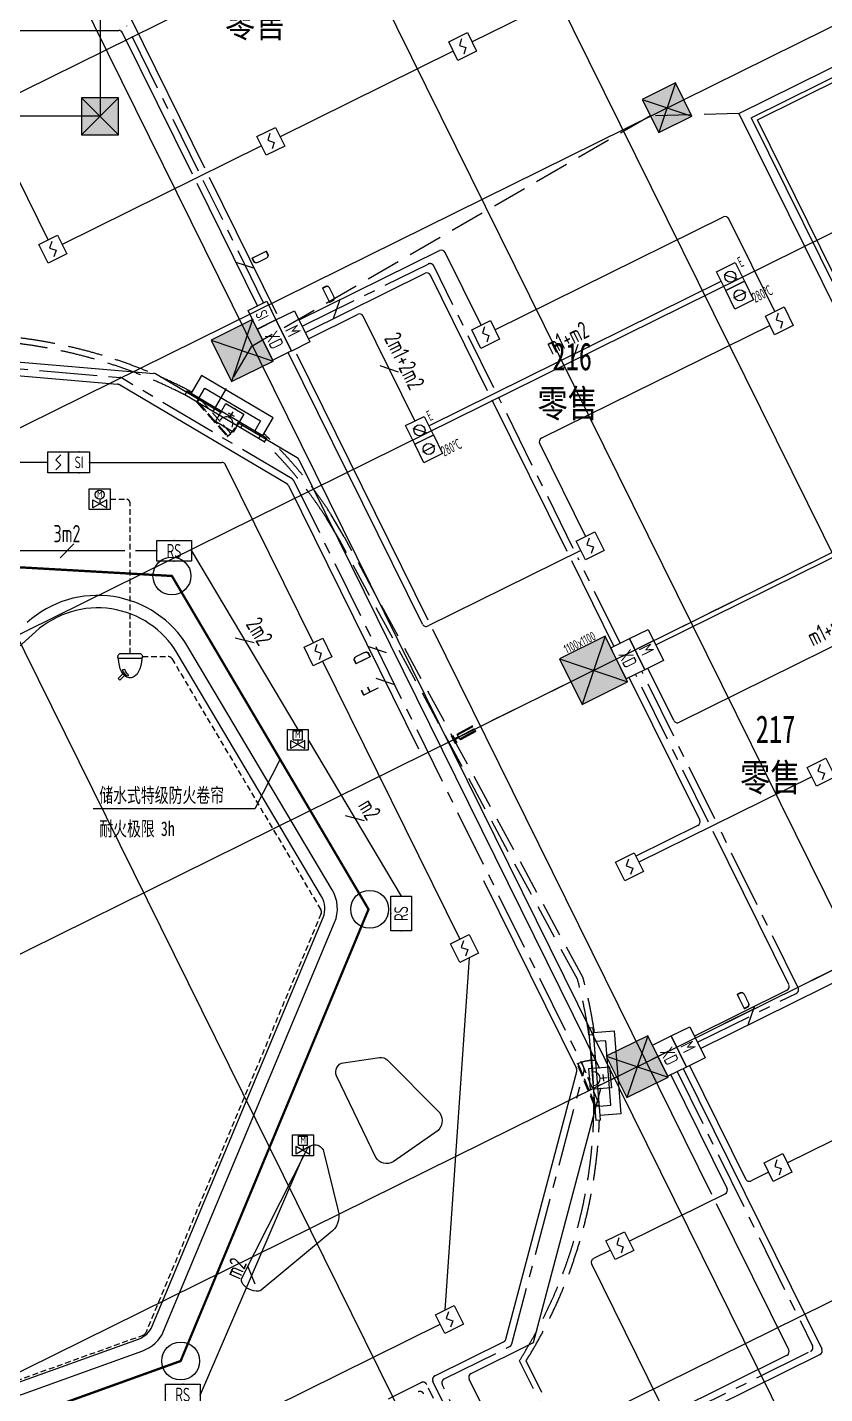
# Model space of a CAD drawing. Header units: millimetres. Extents: x -99490 to 495010, y -402480 to 18020.
# Drawn here: x 125702 to 142945, y -218324 to -188783 of the extents above; entities that cross this region are included whole.
import ezdxf
from ezdxf.enums import TextEntityAlignment as Align

# ---------------------------------------------------------------- set-up
doc = ezdxf.new("R2010")
doc.units = ezdxf.units.MM
doc.header["$LTSCALE"] = 1000
for name, pattern in [('__覆盖_A10-二层平面工作区_TEN25C3T$0$__附着_A10-2F~RF中庭外参_TEN25C3T_设计区$0$__DASH', [0.35, 0.25, -0.1]), ('__覆盖_A10-二层平面工作区_TEN25C3T$0$__附着_A10-2F~RF中庭外参_TEN25C3T_设计区$0$__附着_A10-一层扶梯零件图_TEN25C2L_设计区$0$$0$DASH', [0.35, 0.25, -0.1]), ('__覆盖_A10-二层平面工作区_TEN25C3T$0$__附着_A10-2F~RF中庭外参_TEN25C3T_设计区$0$HIDDEN', [9.525, 6.35, -3.175]), ('__覆盖_A10-二层平面工作区_TEN25C3T$0$DASH', [0.35, 0.25, -0.1]), ('CENTER', [2, 1.25, -0.25, 0.25, -0.25]), ('HIDDEN', [9.525, 6.35, -3.175]), ('HIDDEN2', [0.1875, 0.125, -0.0625])]:
    doc.linetypes.add(name, pattern=pattern)
for name, color, linetype in [('0P-WS-E（给水系统设备）', 3, 'Continuous'), ('__覆盖_A10-二层平面工作区_TEN25C3T$0$__附着_A10-2F~RF中庭外参_TEN25C3T_设计区$0$$AUDIT-BAD-LAYER', 9, 'Continuous'), ('__覆盖_A10-二层平面工作区_TEN25C3T$0$__附着_A10-2F~RF中庭外参_TEN25C3T_设计区$0$AE-WALL', 9, 'Continuous'), ('__覆盖_A10-二层平面工作区_TEN25C3T$0$__附着_A10-2F~RF中庭外参_TEN25C3T_设计区$0$AUDIT_I_200724183701-100', 9, 'Continuous'), ('__覆盖_A10-二层平面工作区_TEN25C3T$0$__附着_A10-2F~RF中庭外参_TEN25C3T_设计区$0$AUDIT_I_200724183701-102', 9, 'Continuous'), ('__覆盖_A10-二层平面工作区_TEN25C3T$0$__附着_A10-2F~RF中庭外参_TEN25C3T_设计区$0$AUDIT_I_200724183701-103', 9, 'Continuous'), ('__覆盖_A10-二层平面工作区_TEN25C3T$0$__附着_A10-2F~RF中庭外参_TEN25C3T_设计区$0$AUDIT_I_200724183701-104', 9, '__覆盖_A10-二层平面工作区_TEN25C3T$0$__附着_A10-2F~RF中庭外参_TEN25C3T_设计区$0$HIDDEN'), ('__覆盖_A10-二层平面工作区_TEN25C3T$0$__附着_A10-2F~RF中庭外参_TEN25C3T_设计区$0$AUDIT_I_200724183701-94', 9, 'Continuous'), ('__覆盖_A10-二层平面工作区_TEN25C3T$0$__附着_A10-2F~RF中庭外参_TEN25C3T_设计区$0$AUDIT_I_200724183701-95', 9, 'Continuous'), ('__覆盖_A10-二层平面工作区_TEN25C3T$0$AD-NAME-ROOM', 9, 'Continuous'), ('__覆盖_A10-二层平面工作区_TEN25C3T$0$店铺编号', 9, 'Continuous'), ('A-建筑底图', 9, 'Continuous'), ('C-XREF-EXT', 7, 'Continuous'), ('E-FAS-DEVC', 3, 'Continuous'), ('E-FAS-DIMS', 6, 'Continuous'), ('E-FAS-WIRE', 4, 'Continuous'), ('E-FAS-WIRE2', 4, 'CENTER'), ('E-FAS-WIRE5', 4, 'HIDDEN'), ('E-FAS-WIRE6', 4, 'HIDDEN2'), ('E-UNIV-EL', 140, 'Continuous'), ('S_COLU', 9, 'Continuous'), ('S_COLU_HACH', 9, 'Continuous'), ('S_POST_CHAG', 9, 'Continuous')]:
    doc.layers.add(name, color=color, linetype=linetype)
doc.layers.add('S_POST_OTHE', color=9, linetype='Continuous', plot=False)
doc.styles.add('__覆盖_A10-二层平面工作区_TEN25C3T$0$__覆盖_A70-扶梯外参专项图纸_TEN25C3T_设计区$0$TH-STYLE1', font='Stfangso_0.ttf', dxfattribs={"width": 0.7})
doc.styles.add('__覆盖_A10-二层平面工作区_TEN25C3T$0$TH-STYLE1', font='Stfangso_0.ttf', dxfattribs={"width": 0.7})
doc.styles.add('_TEL_DIM', font='TSSDENG', dxfattribs={"width": 0.65, "height": 3.5, "bigfont": 'TSSDCHN'})
doc.styles.add('TH-STYLE3', font='tssdeng.shx', dxfattribs={"width": 0.65, "bigfont": 'tssdchn.shx'})

# ---------------------------------------------------------------- blocks, each defined once
blk = doc.blocks.new('E-BFAS610')
blk.add_lwpolyline([(-1.5, -1.5), (-1.5, 1.5), (1.5, 1.5), (1.5, -1.5)], close=True)
at = {"layer": 'E-UNIV-EL'}
for p, q in [((0, 0), (0, -1)), ((-0.5, -0.5), (0.5, -0.5))]:
    blk.add_line(p, q, dxfattribs=at)
blk.add_arc((0, 1), 1, 180, 0, dxfattribs=at)
blk = doc.blocks.new('$equip$00003445')
for p in [(-1.5, 0), (0, 1.5), (0, -1.5), (1.5, 0)]:
    blk.add_point(p)
at = {"rotation": 359.9996786081254}
blk.add_blockref('E-BFAS610', (0, 0), dxfattribs=at)
at = {"color": 7, "style": '_TEL_DIM', "flags": 1}
for tag in ['REMARK', 'A']:
    blk.add_attdef(tag, text='', height=0.01, dxfattribs=at).set_placement((0, 0), align=Align.MIDDLE_CENTER)
blk = doc.blocks.new('E-BFAS712')
blk.add_lwpolyline([(-1.5, -1.5), (-1.5, 1.5), (1.5, 1.5), (1.5, -1.5)], close=True)
at = {"layer": 'E-UNIV-EL'}
blk.add_line((1, 0), (-1, 0), dxfattribs=at)
blk.add_circle((0, 0), 0.8, dxfattribs=at)
at = {"layer": 'E-UNIV-EL', "style": 'TH-STYLE3', "width": 0.5}
blk.add_attdef('F', text='', height=1.5, dxfattribs=at).set_placement((3, -1.25), align=Align.MIDDLE)
blk = doc.blocks.new('E-BFAS730')
blk.add_lwpolyline([(-1.5, -1.5), (-1.5, 1.5), (1.5, 1.5), (1.5, -1.5)], close=True)
at = {"layer": 'E-UNIV-EL'}
blk.add_line((-0.71, 0.71), (0.71, -0.71), dxfattribs=at)
blk.add_circle((0, 0), 0.8, dxfattribs=at)
at = {"layer": 'E-UNIV-EL', "style": 'TH-STYLE3', "width": 0.5}
blk.add_attdef('F', text='', height=1.5, dxfattribs=at).set_placement((2.25, 1.25), align=Align.MIDDLE)
blk = doc.blocks.new('E-BFAS810')
blk.add_lwpolyline([(-2.5, -1.5), (-2.5, 1.5), (2.5, 1.5), (2.5, -1.5)], close=True)
at = {"layer": 'E-UNIV-EL', "style": 'TH-STYLE3', "width": 0.7}
blk.add_attdef('BOX', text='', height=2, dxfattribs=at).set_placement((0, 0), align=Align.MIDDLE)
blk = doc.blocks.new('$equip$00003463')
for p in [(-2.5, 0), (0, 1.5), (0, -1.5), (2.5, 0)]:
    blk.add_point(p)
at = {"rotation": 359.9996786081254}
blk.add_blockref('E-BFAS810', (0, 0), dxfattribs=at).add_auto_attribs({'BOX': 'RS'})
at = {"color": 7, "style": '_TEL_DIM', "flags": 1}
for tag in ['REMARK', 'A']:
    blk.add_attdef(tag, text='', height=0.01, dxfattribs=at).set_placement((0, 0), align=Align.MIDDLE_CENTER)
blk = doc.blocks.new('E-BFAS011')
blk.add_lwpolyline([(-2.5, -1.5), (-2.5, 1.5), (2.5, 1.5), (2.5, -1.5)], close=True)
at = {"layer": 'E-UNIV-EL', "style": 'TH-STYLE3', "width": 0.7}
blk.add_attdef('F', text='', height=2, dxfattribs=at).set_placement((0, 0), align=Align.MIDDLE)
blk = doc.blocks.new('E-BFAS110')
blk.add_lwpolyline([(-1.5, -1.5), (-1.5, 1.5), (1.5, 1.5), (1.5, -1.5)], close=True)
at = {"layer": 'E-UNIV-EL'}
blk.add_lwpolyline([(0.35, 1.06), (-0.35, 0.35), (0.35, -0.35), (-0.35, -1.06)], dxfattribs=at)
blk = doc.blocks.new('$Equip$00002649')
at = {"layer": 'E-FAS-DEVC', "rotation": 359.9996786081254}
blk.add_blockref('E-BFAS110', (0, 0), dxfattribs=at)
blk = doc.blocks.new('E-BFAS621-3')
blk.add_lwpolyline([(-1.5, -1.5), (-1.5, 1.5), (1.5, 1.5), (1.5, -1.5)], close=True)
at = {"layer": 'E-UNIV-EL'}
for p, q in [((-0.65, 1.3), (0.65, 1.3)), ((-0.65, 0), (-0.65, 1.3)), ((-0.65, 0), (0.65, 0)), ((0, 0), (0, -0.7)), ((0.65, 0), (0.65, 1.3))]:
    blk.add_line(p, q, dxfattribs=at)
blk.add_lwpolyline([(1, -1.28), (1, -0.12), (-1, -1.28), (-1, -0.12)], close=True, dxfattribs=at)
at = {"layer": 'E-UNIV-EL', "style": 'TH-STYLE3', "width": 0.7}
blk.add_attdef('F', text='', height=1, dxfattribs=at).set_placement((0, 0.65), align=Align.MIDDLE)
blk = doc.blocks.new('A$C4A7D736A')
at = {"layer": '0P-WS-E（给水系统设备）', "linetype": 'Continuous'}
for p, q in [((-153, 138), (-178, 111)), ((-178, 111), (-178, 96)), ((-178, 82), (-178, 96)), ((-167, 69), (-178, 82)), ((167, 69), (-167, 69)), ((153, 138), (-153, 138)), ((153, 138), (178, 111)), ((167, 69), (178, 82)), ((178, 96), (178, 111)), ((178, 96), (178, 82)), ((-104, -151), (-174, -220)), ((-148, -246), (-81, -178)), ((-76, -88), (-108, -97)), ((-24, -168), (-36, -188)), ((-174, -220), (-148, -246))]:
    blk.add_line(p, q, dxfattribs=at)
for points in [[(167, 69), (164, 17), (155, -33), (142, -79), (123, -121), (100, -156), (74, -183), (46, -202), (15, -212), (-15, -212), (-46, -202), (-74, -183), (-100, -156), (-123, -121), (-142, -79), (-155, -33), (-164, 17), (-167, 69)], [(-36, -188), (-57, -174), (-77, -154), (-94, -128), (-108, -97)], [(-24, -168), (-40, -155), (-54, -137), (-66, -115), (-76, -88)]]:
    blk.add_lwpolyline(points, dxfattribs=at)
blk = doc.blocks.new('E-BFAS621-4')
blk.add_lwpolyline([(-1.5, -1.5), (-1.5, 1.5), (1.5, 1.5), (1.5, -1.5)], close=True)
at = {"layer": 'E-UNIV-EL'}
blk.add_line((0, 0), (0, -0.7), dxfattribs=at)
blk.add_lwpolyline([(1, -1.28), (1, -0.12), (-1, -1.28), (-1, -0.12)], close=True, dxfattribs=at)
blk.add_circle((0, 0.65), 0.65, dxfattribs=at)
at = {"layer": 'E-UNIV-EL', "style": 'TH-STYLE3', "width": 0.7}
blk.add_attdef('F', text='', height=1, dxfattribs=at).set_placement((0, 0.65), align=Align.MIDDLE)
blk = doc.blocks.new('E-ANNO04')
blk.add_line((-1, -1), (1, 1))
at = {"style": 'TH-STYLE3', "width": 0.7}
blk.add_attdef('N', text='', height=2.5, dxfattribs=at).set_placement((0, 2.5), align=Align.MIDDLE)
blk = doc.blocks.new('E-BFAS540')
blk.add_lwpolyline([(-1.5, -1.5), (-1.5, 1.5), (1.5, 1.5), (1.5, -1.5)], close=True)
at = {"layer": 'E-UNIV-EL', "style": 'TH-STYLE3', "width": 0.7}
blk.add_attdef('F', text='', height=1.7, dxfattribs=at).set_placement((0, 0), align=Align.MIDDLE)
blk = doc.blocks.new('$equip$00003467')
for p in [(-1.5, 0), (0, 1.5), (0, -1.5), (1.5, 0)]:
    blk.add_point(p)
at = {"rotation": 359.9996786081254}
blk.add_blockref('E-BFAS540', (0, 0), dxfattribs=at).add_auto_attribs({'F': 'SI'})
at = {"color": 7, "style": '_TEL_DIM', "flags": 1}
for tag in ['REMARK', 'A']:
    blk.add_attdef(tag, text='', height=0.01, dxfattribs=at).set_placement((0, 0), align=Align.MIDDLE_CENTER)
blk = doc.blocks.new('__覆盖_A10-二层平面工作区_TEN25C3T$0$__附着_A10-2F~RF中庭外参_TEN25C3T_设计区$0$DIMISING WALL')
at = {"layer": '__覆盖_A10-二层平面工作区_TEN25C3T$0$__附着_A10-2F~RF中庭外参_TEN25C3T_设计区$0$AUDIT_I_200724183701-103'}
h = blk.add_hatch(dxfattribs=at)
h.set_pattern_fill('ANSI31,_O', color=250, scale=0.1)
h.set_pattern_definition([(45, (-76409.48765, 704775.68168), (-0.112253201513, 0.112253201513), [])])
h.paths.add_polyline_path([(80114, 95740), (80113, 95740), (80113, 95603), (80101, 95603), (80101, 95740), (80100, 95740), (80100, 95602), (80114, 95602)])
h = blk.add_hatch(dxfattribs=at)
h.set_pattern_fill('NET3', color=250, style=0)
h.set_pattern_definition([(360, (-76409.4876, 704775.6817), (8e-16, 3.175), []), (60, (-76409.4876, 704775.6817), (-2.749630657, 1.5875), []), (120, (-76409.4876, 704775.6817), (-2.749630657, -1.5875), [])])
h.paths.add_polyline_path([(80113, 95740), (80113, 95603), (80101, 95603), (80101, 95740)])
at = {"layer": '__覆盖_A10-二层平面工作区_TEN25C3T$0$__附着_A10-2F~RF中庭外参_TEN25C3T_设计区$0$$AUDIT-BAD-LAYER'}
for p, q in [((80035, 95742), (80035, 96126)), ((80057, 95742), (80057, 96126)), ((80107, 95742), (80107, 96126)), ((80157, 95742), (80157, 96126)), ((80179, 96126), (80179, 95742)), ((80057, 95742), (80035, 95742)), ((80157, 95742), (80057, 95742)), ((80157, 95742), (80179, 95742)), ((80096, 95627), (80012, 95627)), ((80118, 95627), (80204, 95627))]:
    blk.add_line(p, q, dxfattribs=at)
at = {"layer": '__覆盖_A10-二层平面工作区_TEN25C3T$0$__附着_A10-2F~RF中庭外参_TEN25C3T_设计区$0$AUDIT_I_200724183701-100'}
blk.add_lwpolyline([(80157, 96126), (80157, 95742), (80057, 95742), (80057, 96126)], dxfattribs=at)
at = {"layer": '__覆盖_A10-二层平面工作区_TEN25C3T$0$__附着_A10-2F~RF中庭外参_TEN25C3T_设计区$0$AUDIT_I_200724183701-102'}
for points in [[(80100, 95740), (80100, 95602), (80114, 95602), (80114, 95740)], [(80101, 95740), (80101, 95603), (80113, 95603), (80113, 95740)]]:
    blk.add_lwpolyline(points, dxfattribs=at)
blk.add_lwpolyline([(80113, 95740), (80113, 95603), (80101, 95603), (80101, 95740)], close=True, dxfattribs=at)
at = {"layer": '__覆盖_A10-二层平面工作区_TEN25C3T$0$__附着_A10-2F~RF中庭外参_TEN25C3T_设计区$0$AUDIT_I_200724183701-103'}
blk.add_lwpolyline([(80114, 95740), (80113, 95740), (80113, 95603), (80101, 95603), (80101, 95740), (80100, 95740), (80100, 95602), (80114, 95602), (80114, 95740)], dxfattribs=at)
at = {"layer": '__覆盖_A10-二层平面工作区_TEN25C3T$0$__附着_A10-2F~RF中庭外参_TEN25C3T_设计区$0$AUDIT_I_200724183701-104'}
for points in [[(80020, 95607), (80100, 95607), (80100, 95647), (80020, 95647), (80020, 95643), (80096, 95643), (80096, 95611), (80020, 95611)], [(80194, 95607), (80114, 95607), (80114, 95647), (80194, 95647), (80194, 95643), (80118, 95643), (80118, 95611), (80194, 95611)]]:
    blk.add_lwpolyline(points, close=True, dxfattribs=at)
blk = doc.blocks.new('1100+1100')
at = {"layer": 'S_COLU_HACH'}
h = blk.add_hatch(color=256, dxfattribs=at)
h.dxf.hatch_style = 1
h.paths.add_polyline_path([(1793873, 2488468), (1794859, 2488956), (1794371, 2489942), (1793385, 2489454)])
at = {"layer": 'S_COLU', "elevation": 0}
blk.add_lwpolyline([(1793873, 2488468), (1794859, 2488956), (1794371, 2489942), (1793385, 2489454)], close=True, dxfattribs=at)
at = {"layer": 'S_POST_OTHE'}
for p, q in [((1794371, 2489942, 0), (1793873, 2488468, 0)), ((1793385, 2489454, 0), (1794859, 2488956, 0))]:
    blk.add_line(p, q, dxfattribs=at)
at = {"layer": 'S_POST_OTHE', "style": 'TH-STYLE3', "width": 0.7}
blk.add_text('1100x1100', height=200, rotation=26.3, dxfattribs=at).set_placement((1793866, 2489716, 0), align=Align.CENTER)
blk = doc.blocks.new('A$C4BB53128')
at = {"layer": 'A-建筑底图'}
h = blk.add_hatch(color=256, dxfattribs=at)
h.dxf.hatch_style = 1
h.paths.add_polyline_path([(-2228.9, 64919.8), (-2946.1, 64565.4), (-2591.7, 63848.2), (-1874.5, 64202.6)])
h = blk.add_hatch(color=256, dxfattribs=at)
h.dxf.hatch_style = 1
h.paths.add_polyline_path([(-14270.4, 64600), (-15070.4, 64600), (-15070.4, 63800), (-14270.4, 63800)])
h = blk.add_hatch(color=256, dxfattribs=at)
h.dxf.hatch_style = 1
h.paths.add_polyline_path([(-11372.7, 59803.8), (-12269.2, 59360.7), (-11826.1, 58464.2), (-10929.6, 58907.3)])
h = blk.add_hatch(color=256, dxfattribs=at)
h.dxf.hatch_style = 1
h.paths.add_polyline_path([(-2829.5, 44321.9), (-3726, 43878.8), (-3282.9, 42982.3), (-2386.4, 43425.4)])
at = {"layer": '__覆盖_A10-二层平面工作区_TEN25C3T$0$__附着_A10-2F~RF中庭外参_TEN25C3T_设计区$0$AE-WALL'}
for points in [[(-12532, 58109.9), (-12404.6, 58325.1), (-11199.9, 57612), (-11327.2, 57396.8), (-11155.1, 57294.9), (-10925.9, 57682.2), (-12474.9, 58599), (-12704.1, 58211.8)], [(-3873, 42797.3), (-3623.9, 42817.4), (-3736.5, 44212.9), (-3985.7, 44192.8), (-4001.8, 44392.1), (-3553.2, 44428.3), (-3408.4, 42634.2), (-3857, 42598)]]:
    blk.add_lwpolyline(points, close=True, dxfattribs=at)
at = {"layer": '__覆盖_A10-二层平面工作区_TEN25C3T$0$__附着_A10-2F~RF中庭外参_TEN25C3T_设计区$0$AUDIT_I_200724183701-94', "color": 252, "linetype": '__覆盖_A10-二层平面工作区_TEN25C3T$0$__附着_A10-2F~RF中庭外参_TEN25C3T_设计区$0$__附着_A10-一层扶梯零件图_TEN25C2L_设计区$0$$0$DASH', "true_color": 0x939598}
for points in [[(-12582.9, 58023.9), (-11920.5, 57274.7), (-11905.5, 57288), (-12567.9, 58037.1)], [(-11845.6, 57341), (-12508, 58090.1), (-12567.9, 58037.1), (-11905.5, 57288)], [(-4263.2, 43751.4), (-3880.3, 42827.6), (-3954.2, 42796.9), (-4337.1, 43720.8)], [(-3972.7, 42789.3), (-4355.5, 43713.1), (-4337.1, 43720.8), (-3954.2, 42796.9)]]:
    blk.add_lwpolyline(points, close=True, dxfattribs=at)
for points in [[(-11671.4, 57600.6), (-11722.4, 57514.5, -0.078234), (-11920.5, 57274.7)], [(-3953.5, 43794.1), (-4053.2, 43786, 0.078234), (-4355.5, 43713.1)]]:
    blk.add_lwpolyline(points, format="xyb", dxfattribs=at)
at = {"layer": '__覆盖_A10-二层平面工作区_TEN25C3T$0$__附着_A10-2F~RF中庭外参_TEN25C3T_设计区$0$AUDIT_I_200724183701-95'}
for p, q in [((-12790.1, 58262.7), (-12841.1, 58176.7)), ((-12532, 58109.9), (-12582.9, 58023.9)), ((-11722.4, 57514.5), (-11671.4, 57600.6)), ((-11585.4, 57549.6), (-11636.3, 57463.6)), ((-11198.1, 57320.4), (-11249, 57234.4)), ((-11069, 57244), (-11120, 57157.9)), ((-4009.8, 44491.8), (-4109.5, 44483.8)), ((-3997.8, 44342.3), (-4097.4, 44334.3)), ((-3961.5, 43893.8), (-4061.2, 43885.7)), ((-4053.2, 43786), (-3953.5, 43794.1)), ((-3873, 42797.3), (-3972.7, 42789.3)), ((-3848.9, 42498.3), (-3948.6, 42490.2))]:
    blk.add_line(p, q, dxfattribs=at)
for points in [[(-12790.1, 58262.7), (-12704.1, 58211.8), (-12704.1, 58211.8), (-11155.1, 57294.9), (-11155.1, 57294.9), (-11069, 57244)], [(-11120, 57157.9), (-12841.1, 58176.7)], [(-4109.5, 44483.8), (-3948.6, 42490.2)], [(-3848.9, 42498.3), (-3857, 42598), (-3857, 42598), (-4001.8, 44392.1), (-4001.8, 44392.1), (-4009.8, 44491.8)]]:
    blk.add_lwpolyline(points, dxfattribs=at)
at = {"layer": 'A-建筑底图'}
for p, q in [((-14670.4, 86100), (-14670.4, 64200)), ((-58470.4, 43929.8), (7472.5, 76518.5)), ((16390.9, 23937.9), (-9655.7, 76642.8)), ((16402.8, 16239.5), (-12703.8, 75136.4)), ((14438.5, 7010.3), (-17948.3, 72544.6)), ((-58470.4, 36679.3), (10352.2, 70691.2)), ((7849.3, 3753.9), (-24537.5, 69288.2)), ((-58470.4, 32217.5), (12124.4, 67105.2)), ((-858.5, 64259.1), (2018.6, 65680.9)), ((-590.6, 64168.4), (2221.1, 65557.9)), ((-2228.9, 64919.8, 0), (-2591.7, 63848.2, 0)), ((-15070.4, 64600, 0), (-14270.4, 63800, 0)), ((-14270.4, 64600, 0), (-15070.4, 63800, 0)), ((-2946.1, 64565.4, 0), (-1874.5, 64202.6, 0)), ((-14670.4, 64200.1), (-58470.4, 64200.1)), ((-858.5, 64259.1), (3217.7, 56010.9)), ((-590.6, 64168.4), (3308.4, 56278.8)), ((-58470.4, 25301.8), (14871.3, 61546.9)), ((-11372.7, 59803.8, 0), (-11826.1, 58464.2, 0)), ((-12269.2, 59360.7, 0), (-10929.6, 58907.3, 0)), ((-58470.4, 16266.6), (16323.7, 53229.6)), ((-9885.3, 47332.1), (-13005.1, 52591.5)), ((-9655.8, 47474.3), (-12772.9, 52729.3)), ((-10779.2, 50296.9), (-11326.5, 49225.6)), ((-11326.5, 49225.6), (-14823, 49225.6)), ((-13546.2, 38041.1), (-9849.1, 46875.7)), ((-13297.1, 37936.8), (-9600, 46771.5)), ((-58470.4, 9127.7), (16338.6, 46098.1)), ((-2829.5, 44321.9, 0), (-3282.9, 42982.3, 0)), ((-3726, 43878.8, 0), (-2386.4, 43425.4, 0)), ((-32556.5, 31030.3), (-13838.2, 37763.6)), ((-32465.2, 30776.3), (-13746.8, 37509.5))]:
    blk.add_line(p, q, dxfattribs=at)
at = {"layer": 'A-建筑底图', "linetype": '__覆盖_A10-二层平面工作区_TEN25C3T$0$__附着_A10-2F~RF中庭外参_TEN25C3T_设计区$0$__DASH', "ltscale": 3}
for p, q in [((-9390, 55107.7), (-9674.2, 55586.6)), ((-9497.5, 55043.9), (-9781.7, 55522.9)), ((-4343, 45527.2), (-9497.5, 55043.9)), ((-4226, 45573.7), (-9387.6, 55103.4)), ((-4837.2, 35744.6), (-5603.3, 37295)), ((-5460.3, 37287.7), (-4680.8, 35710.3))]:
    blk.add_line(p, q, dxfattribs=at)
at = {"layer": 'A-建筑底图'}
for points in [[(10957.7, 56601.4), (8895.6, 55582.3), (6133.3, 57786.4), (3354.2, 56413), (-456.2, 64123.3), (2322.9, 65496.7), (2249.9, 69029.8), (4312, 70048.9), (4245.6, 70183.4)], [(-16064.5, 53056.6), (-18453.2, 50902.8), (-18745.2, 51226.6)]]:
    blk.add_lwpolyline(points, dxfattribs=at)
at = {"layer": 'A-建筑底图', "elevation": 0}
for points in [[(-2591.7, 63848.2), (-1874.5, 64202.6), (-2228.9, 64919.8), (-2946.1, 64565.4)], [(-15070.4, 63800), (-14270.4, 63800), (-14270.4, 64600), (-15070.4, 64600)], [(-11826.1, 58464.2), (-10929.6, 58907.3), (-11372.7, 59803.8), (-12269.2, 59360.7)], [(-3282.9, 42982.3), (-2386.4, 43425.4), (-2829.5, 44321.9), (-3726, 43878.8)]]:
    blk.add_lwpolyline(points, close=True, dxfattribs=at)
at = {"layer": 'A-建筑底图', "linetype": '__覆盖_A10-二层平面工作区_TEN25C3T$0$DASH', "lineweight": -2, "ltscale": 3}
for points in [[(-858.5, 64259), (-2768.9, 64206.8), (-11407.3, 59214.9), (-12234.4, 57817.6)], [(-7138, 50670.1), (6267.4, 57294.9)], [(-3998.6, 43186.4), (11108.5, 50652.2)]]:
    blk.add_lwpolyline(points, dxfattribs=at)
at = {"layer": 'A-建筑底图', "ltscale": 5, "const_width": 50}
blk.add_lwpolyline([(-33638.3, 29838.8), (-39156.9, 39087.1), (-21781.4, 54753.6), (-13117.8, 54261.4), (-8866.3, 47054.1), (-12929.2, 37288.2), (-23278.8, 33561.7)], close=True, dxfattribs=at)
at = {"layer": 'A-建筑底图'}
for points in [[(-9404.7, 43738.1), (-8630.9, 43851, -0.2417417), (-8457, 43794.9), (-7364.9, 42700.3, -0.3987416), (-7357.7, 42274.7), (-8336.9, 41594, -0.4086603), (-8707.3, 41686), (-9556.1, 43453.6, -0.505939)], [(-11605.1, 39082.1), (-10215.6, 41825.5, -0.7170832), (-9837.7, 41825.6), (-9523.6, 40538.2, -0.3114173), (-9696.1, 40055.9), (-11185.6, 38821.7, -0.1439497), (-11237.5, 38799.4, -0.3085776), (-11603.9, 38989.5, -0.2453651)]]:
    blk.add_lwpolyline(points, format="xyb", close=True, dxfattribs=at)
for centre in [(-13117.8, 54261.4), (-8842.5, 47054), (-12929.2, 37288.2)]:
    blk.add_circle(centre, 410, dxfattribs=at)
at = {"layer": 'A-建筑底图', "linetype": '__覆盖_A10-二层平面工作区_TEN25C3T$0$__附着_A10-2F~RF中庭外参_TEN25C3T_设计区$0$__DASH', "ltscale": 3}
for centre, radius, start, end in [((-17754.7, 48623.8), 10867.7, 62.21316, 91.5572), ((-17754.7, 48623.8), 10742.7, 62.78031, 91.98332), ((-17462.2, 50601.7), 9246.9, 32.64907, 46.77124), ((-17462.2, 50601.7), 9121.9, 32.64907, 45.95066), ((-14391.3, 42853), 10398, 327.6882, 14.90278), ((-14391.3, 42853), 10523, 8.41932, 14.9838), ((-14391.3, 42853), 10523, 328.071, 358.05712)]:
    blk.add_arc(centre, radius, start, end, dxfattribs=at)
at = {"layer": 'A-建筑底图'}
for centre, radius, start, end in [((-14725.2, 51571.2), 2270, 30.67508, 132.0392), ((-14725.2, 51571.2), 2000, 30.67553, 132.0392), ((-10310.3, 47068.8), 500, 337.29192, 31.77823), ((-10310.3, 47068.8), 770, 337.29192, 31.77823), ((-14007.4, 38234.1), 500, 289.78431, 337.29192), ((-14007.4, 38234.1), 770, 289.78431, 337.29192)]:
    blk.add_arc(centre, radius, start, end, dxfattribs=at)
at = {"layer": 'A-建筑底图', "extrusion": (3.00841e-07, 1.62946e-07, 1), "rotation": 298.441495480432}
blk.add_blockref('__覆盖_A10-二层平面工作区_TEN25C3T$0$__附着_A10-2F~RF中庭外参_TEN25C3T_设计区$0$DIMISING WALL', (-129253.3, 75621.2, 0), dxfattribs=at)
at = {"layer": 'S_POST_CHAG'}
blk.add_blockref('1100+1100', (-1798121.9, -2436984.2, 0), dxfattribs=at)
at = {"layer": '__覆盖_A10-二层平面工作区_TEN25C3T$0$AD-NAME-ROOM', "style": '__覆盖_A10-二层平面工作区_TEN25C3T$0$TH-STYLE1', "width": 0.8}
for p in [(-11971, 65911), (-5212.8, 57690.8), (-832, 49604.2)]:
    blk.add_text('零售', height=600, dxfattribs=at).set_placement(p)
at = {"layer": '__覆盖_A10-二层平面工作区_TEN25C3T$0$店铺编号', "style": '__覆盖_A10-二层平面工作区_TEN25C3T$0$TH-STYLE1', "width": 0.7}
for s, p in [('216', (-4891, 58707.2)), ('217', (-494.1, 50649.4))]:
    blk.add_text(s, height=600, dxfattribs=at).set_placement(p)
at = {"layer": 'A-建筑底图', "style": '__覆盖_A10-二层平面工作区_TEN25C3T$0$TH-STYLE1', "width": 0.7}
for s, p in [('储水式特级防火卷帘', (-14688, 49364.4)), ('耐火极限', (-14688, 48640.6)), ('3h', (-13356.1, 48640.6))]:
    blk.add_text(s, height=313.95, dxfattribs=at).set_placement(p)
at = {"layer": 'A-建筑底图', "style": '__覆盖_A10-二层平面工作区_TEN25C3T$0$__覆盖_A70-扶梯外参专项图纸_TEN25C3T_设计区$0$TH-STYLE1', "width": 0.7}
for tag, p in [('从一层上', (-22115.9, 51236.1)), ('下至一层', (-21070.5, 50140.8)), ('上至三层', (-29785.2, 44316)), ('从三层下', (-28727.8, 43187.7))]:
    blk.add_attdef(tag, p, '', height=125, rotation=42.0392, dxfattribs=at)

msp = doc.modelspace()

# ---------------------------------------------------------------- linework, layer by layer
at = {"layer": 'E-FAS-WIRE', "linetype": 'Continuous'}
for p, q in [((135318, -189098), (138624, -187464)), ((129542, -191827), (127947, -188599)), ((122223, -188849), (127680, -188849)), ((126152, -193376), (124014, -189049)), ((129273, -191960), (127760, -188899)), ((134914, -189297), (131171, -191147)), ((130768, -191346), (126454, -193478)), ((130679, -194804), (129372, -192161)), ((131097, -194974), (129641, -192029)), ((135814, -195322), (140754, -192881)), ((141865, -194925), (140875, -192922)), ((131583, -195110), (134617, -193611)), ((135513, -195220), (134738, -193652)), ((131716, -195379), (134302, -194101)), ((134385, -197395), (140705, -194271)), ((135657, -196641), (134423, -194142)), ((131782, -195514), (132844, -194989)), ((134083, -197293), (132965, -195030)), ((141763, -195227), (136823, -197668)), ((134246, -201685), (131345, -195814)), ((134371, -201599), (131529, -195848)), ((124069, -195892), (128436, -196264)), ((129883, -197110), (128475, -196276)), ((137374, -200114), (135757, -196842)), ((131536, -198088), (130270, -197339)), ((136782, -197789), (137772, -199792)), ((126146, -198188), (123274, -198188)), ((127046, -198188), (129905, -198188)), ((131571, -198126), (138071, -211278)), ((131888, -202087), (129986, -198239)), ((139293, -202136), (146783, -198434)), ((127813, -200103), (124617, -200103)), ((128501, -200103), (128038, -200103)), ((129251, -200103), (131552, -203961)), ((137670, -200094), (134367, -201726)), ((138388, -202165), (137474, -200316)), ((146579, -200459), (139802, -203809)), ((140507, -214015), (134471, -201800)), ((132087, -202490), (135055, -208497)), ((139682, -203768), (139123, -202638)), ((140242, -205917), (138720, -202838)), ((131777, -204186, 0), (133786, -207570)), ((142668, -204986), (138925, -206836)), ((140201, -206038), (138858, -206701)), ((142171, -209481), (140532, -206167)), ((135255, -208900), (134731, -216520)), ((140259, -210861), (143874, -209075)), ((140126, -210592), (142130, -209602)), ((139619, -211428), (140831, -213880)), ((139888, -211296), (142883, -217356)), ((140022, -211229), (141234, -213681)), ((136651, -217217), (138107, -211726)), ((142137, -213335), (145205, -211819)), ((131665, -213179), (129439, -218346)), ((141733, -213535), (141355, -213722)), ((138719, -215024), (140790, -214001)), ((142167, -217375), (140607, -214217)), ((138315, -215224), (137948, -215405)), ((140315, -220398), (137907, -215526)), ((129492, -219360), (134629, -216821)), ((135298, -217886), (136651, -217217)), ((139618, -218735), (142127, -217495)), ((139751, -219004), (142842, -217476)), ((137975, -223507), (135257, -218007))]:
    msp.add_line(p, q, dxfattribs=at)
for centre, start, end in [((127680, -188939), 26.2984, 90), ((140794, -192962), 26.2984, 116.2984), ((134657, -193691), 26.2984, 116.2984), ((134342, -194182), 26.2984, 116.2984), ((132884, -195070), 26.2984, 116.2984), ((128429, -196353), 59.3784, 85.1293), ((136863, -197749), 116.2984, 206.2984), ((129905, -198278), 26.2984, 90), ((131491, -198166), 26.2984, 59.3784), ((134327, -201645), 206.2984, 296.2984), ((139762, -203728), 206.2984, 296.2984), ((140161, -205957), 296.2984, 26.2984), ((142090, -209521), 296.2984, 26.2984), ((140750, -213920), 296.2984, 26.2984), ((141315, -213641), 206.2984, 296.2984), ((137988, -215486), 116.2981, 206.2984), ((142087, -217415), 296.2984, 26.2984), ((142802, -217396), 296.2984, 26.2984), ((135338, -217967), 116.2984, 206.2984)]:
    msp.add_arc(centre, 90, start, end, dxfattribs=at)
at = {"layer": 'E-FAS-WIRE2'}
for p, q in [((129407, -191893), (127853, -188749)), ((130813, -194738), (129507, -192095)), ((131649, -195245), (134370, -193900)), ((135792, -196574), (134491, -193941)), ((123972, -196034), (127701, -196352)), ((131429, -198548), (127740, -196364)), ((137509, -200048), (135892, -196776)), ((131464, -198585), (137737, -211279)), ((138522, -202099), (137608, -200250)), ((140433, -205965), (138854, -202771)), ((140567, -205898), (138989, -202705)), ((142372, -209549), (140667, -206100)), ((140192, -210727), (142331, -209670)), ((136177, -217250), (137743, -211342)), ((139753, -211362), (142682, -217288)), ((134716, -218006), (136130, -217307)), ((139685, -218869), (142641, -217408)), ((119171, -225521), (134219, -218085)), ((135153, -219771), (134340, -218125)), ((135388, -219570), (134675, -218127))]:
    msp.add_line(p, q, dxfattribs=at)
for centre, start, end in [((134410, -193981), 26.2984, 116.2984), ((127694, -196441), 59.3784, 85.1293), ((131383, -198625), 26.2984, 59.3784), ((142291, -209589), 296.2984, 26.2984), ((137656, -211319), 345.1513, 26.2984), ((136090, -217227), 296.2984, 345.1513), ((142601, -217328), 296.2984, 26.2984), ((134756, -218087), 116.2984, 206.2984), ((134259, -218165), 26.2984, 116.2984)]:
    msp.add_arc(centre, 90, start, end, dxfattribs=at)
at = {"layer": 'E-FAS-WIRE5'}
for p, q in [((123875, -196176), (127655, -196498)), ((131314, -198654), (127693, -196510)), ((131349, -198691), (137578, -211295)), ((136050, -217146), (137584, -211358)), ((134515, -217938), (136003, -217203)), ((119238, -225656), (134151, -218285)), ((135232, -219592), (134474, -218059))]:
    msp.add_line(p, q, dxfattribs=at)
for centre, start, end in [((127647, -196588), 59.3784, 85.1293), ((131268, -198731), 26.2984, 59.3784), ((137497, -211335), 345.1513, 26.2984), ((135963, -217122), 296.2984, 345.1513), ((134555, -218019), 116.2984, 206.2984), ((134191, -218366), 26.2984, 116.2984)]:
    msp.add_arc(centre, 90, start, end, dxfattribs=at)
at = {"layer": 'E-FAS-WIRE6', "linetype": 'HIDDEN2'}
for p, q in [((127493, -198983), (127835, -198983)), ((127925, -202325), (127925, -199073)), ((128193, -202388), (128751, -202388)), ((128829, -202432), (132051, -207864)), ((132056, -207945), (128265, -217006)), ((111174, -223184), (128212, -217056))]:
    msp.add_line(p, q, dxfattribs=at)
for centre, start, end in [((127835, -199073), 0, 90), ((128751, -202478), 30.6755, 90), ((131973, -207910), 337.2919, 30.6755), ((128182, -216971), 289.7844, 337.2919)]:
    msp.add_arc(centre, 90, start, end, dxfattribs=at)

# ---------------------------------------------------------------- block references
at = {"layer": 'C-XREF-EXT'}
msp.add_blockref('A$C4BB53128', (141947, -254906), dxfattribs=at)
at = {"layer": 'E-FAS-DEVC'}
for name, p, xscale, yscale, zscale, rotation in [('$Equip$00002649', (135116, -189198), 150, 150, 150, 26.2983916369641), ('$Equip$00002649', (130970, -191247), 150, 150, 150, 26.2983916369641), ('$Equip$00002649', (126252, -193578), 150, 150, 150, 26.2983916369641), ('$equip$00003467', (130778, -195006, 0), 150, 150, 150, 296.2983916369757), ('$Equip$00002649', (141964, -195127), 150, 150, 150, 26.2983916369641), ('$Equip$00002649', (135613, -195422), 150, 150, 150, 26.2983916369641), ('$equip$00003445', (130077, -197224), 150, 150, 150, 149.3787522900029), ('$Equip$00002649', (137872, -199994), 150, 150, 150, 26.2983916369641), ('$Equip$00002649', (131987, -202289), 150, 150, 150, 26.2983916369641), ('$Equip$00002649', (142869, -204886), 150, 150, 150, 26.2983916369641), ('$Equip$00002649', (138723, -206935), 150, 150, 150, 26.2983916369641), ('$equip$00003463', (133786, -207945), 150, 150, 150, 90), ('$Equip$00002649', (135155, -208699), 150, 150, 150, 26.2983916369641), ('$equip$00003445', (138089, -211502), 150.0000000000005, 150.0000000000005, 150.0000000000005, 94.61483034229887), ('$Equip$00002649', (141935, -213435), 150, 150, 150, 26.2983916369641), ('$Equip$00002649', (138517, -215124), 150, 150, 150, 26.2983916369641), ('$Equip$00002649', (134831, -216722), 150, 150, 150, 26.2983916369641)]:
    msp.add_blockref(name, p, dxfattribs=dict(at, xscale=xscale, yscale=yscale, zscale=zscale, rotation=rotation))
at = {"layer": 'E-FAS-DEVC', "xscale": 150, "yscale": 150, "zscale": 150}
for name, p, rotation, values in [('E-BFAS730', (140907, -194172), 26.29817191431755, {'F': 'E'}), ('E-BFAS712', (141106, -194575), 26.29817191431755, {'F': '280℃'}), ('E-BFAS011', (131447, -195345, 0), 296.2983916369759, {'F': 'M'}), ('E-BFAS011', (131044, -195544, 0), 296.2983916369759, {'F': 'XD'}), ('E-BFAS730', (134183, -197495), 26.29817191431755, {'F': 'E'}), ('E-BFAS712', (134382, -197898), 26.29817191431755, {'F': '280℃'}), ('E-BFAS011', (138688, -202435), 296.2983916369759, {'F': 'XD'}), ('E-BFAS011', (139092, -202236), 296.2983916369759, {'F': 'M'}), ('E-BFAS011', (139587, -211026), 296.2983916369759, {'F': 'XD'}), ('E-BFAS011', (139991, -210826), 296.2983916369759, {'F': 'M'})]:
    msp.add_blockref(name, p, dxfattribs=dict(at, rotation=rotation)).add_auto_attribs(values)
at = {"layer": 'E-FAS-DEVC'}
for name, p, xscale, yscale, zscale in [('$Equip$00002649', (126371, -198188), 150, 150, 150), ('$equip$00003467', (126821, -198188), 150, 150, 150), ('$equip$00003463', (128876, -200103), 150, 150, 150), ('A$C4A7D736A', (127925, -202532, -1), 1.5, 1.5, 1.5), ('$equip$00003463', (129064, -218346), 150, 150, 150)]:
    msp.add_blockref(name, p, dxfattribs=dict(at, xscale=xscale, yscale=yscale, zscale=zscale))
ref = msp.add_blockref('E-BFAS621-4', (127268, -198983, 1), dxfattribs=dict(at, xscale=150, yscale=150, zscale=150))
ref.add_attrib('F', 'M', dxfattribs={"layer": 'E-UNIV-EL', "height": 150, "style": 'TH-STYLE3', "width": 0.7}).set_placement((127268, -198871, 1), align=Align.MIDDLE)
ref = msp.add_blockref('E-BFAS621-3', (131552, -204186, 0), dxfattribs=dict(at, xscale=150, yscale=150, zscale=150))
ref.add_attrib('F', 'M', dxfattribs={"layer": 'E-UNIV-EL', "height": 150, "style": 'TH-STYLE3', "width": 0.7}).set_placement((131552, -204073, 0), align=Align.MIDDLE)
ref = msp.add_blockref('E-BFAS621-3', (131665, -212954, 0), dxfattribs=dict(at, xscale=150, yscale=150, zscale=150))
ref.add_attrib('F', 'M', dxfattribs={"layer": 'E-UNIV-EL', "height": 150, "style": 'TH-STYLE3', "width": 0.7}).set_placement((131665, -212841, 0), align=Align.MIDDLE)
at = {"layer": 'E-FAS-DIMS', "xscale": 150, "yscale": 150, "zscale": 150}
for p, rotation, values in [((130411, -193925), 296.2984115854396, {'N': 'D'}), ((132390, -194879), 26.29839163697319, {'N': 'D'}), ((137545, -195833), 26.29839163697319, {'N': 'm1+m2'}), ((133524, -196161), 296.2984115854396, {'N': '2m1+2m2'}), ((143191, -202134), 26.29839163697319, {'N': 'm1+m2'}), ((130401, -202032), 300.8200760722731, {'N': '2m2'}), ((133269, -202239), 116.2983967427938, {'N': 'D'}), ((133445, -202933), 116.2983967427851, {'N': 'F'}), ((132782, -205878, 0), 300.6888923671478, {'N': 'm2'}), ((141358, -210151), 26.29839163697319, {'N': 'D'}), ((130552, -215762), 66.69467066299917, {'N': 'm2'})]:
    msp.add_blockref('E-ANNO04', p, dxfattribs=dict(at, rotation=rotation)).add_auto_attribs(values)
msp.add_blockref('E-ANNO04', (126559, -200103), dxfattribs=at).add_auto_attribs({'N': '3m2'})

doc.saveas('drawing.dxf')
